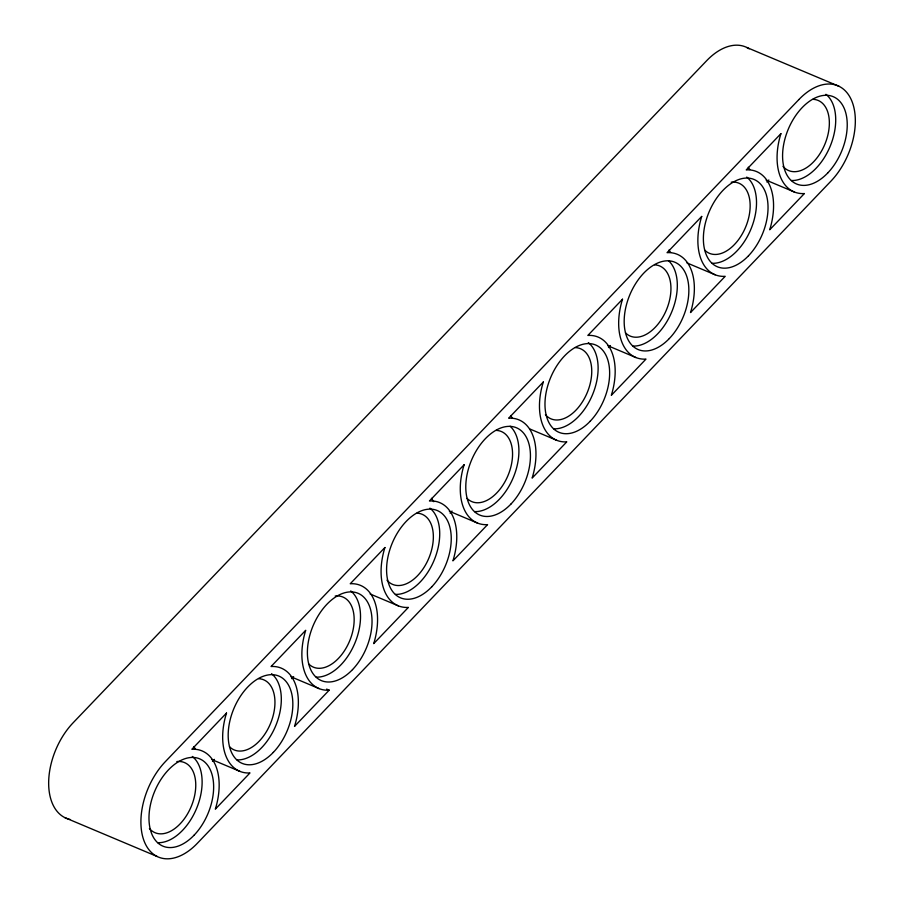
<?xml version="1.0" encoding="UTF-8"?>
<svg xmlns="http://www.w3.org/2000/svg" width="904" height="904" viewBox="0 0 904 904"><rect width="100%" height="100%" fill="white"/><g stroke="black" fill="none" stroke-linecap="round" stroke-linejoin="round"><path stroke-width="1.36" d="M212.496 761.394L214.429 759.383M291.698 678.633L293.63 676.621M450.102 513.088L452.023 511.076M608.494 347.554L610.426 345.543M766.897 182.009L768.818 179.998M329.18 690.181L294.523 726.387A57.607 35.132 -67.2 0 0 271.064 666.508L305.71 630.303A57.607 35.132 -67.2 0 0 329.18 690.181L326.615 689.097M746.828 47.494L839.07 86.332M766.163 180.145L794.345 192.01M686.961 262.917L715.143 274.782M607.759 345.678L635.941 357.555M529.846 428.993L556.751 440.316M449.367 511.223L477.549 523.088M370.165 593.996L398.348 605.861M290.964 676.757L319.146 688.633M211.762 759.529L239.944 771.394M64.93 817.668L157.172 856.506M70.037 819.442A59.189 36.092 -67.2 0 1 48.692 780.898A59.189 36.092 -67.2 0 1 73.088 722.827L706.679 60.681A59.189 36.092 -67.2 0 1 749.179 48.827M176.822 761.563A38.036 23.199 -67.2 0 1 191.411 806.074A38.036 23.199 -67.2 0 1 149.409 828.516M258.589 678.689A38.036 23.199 -67.2 0 1 270.217 724.217A38.036 23.199 -67.2 0 1 229.469 746.693M271.528 673.695A47.347 28.871 -67.2 0 1 276.127 724.782A47.347 28.871 -67.2 0 1 237.04 759.914M416.993 513.156A38.036 23.199 -67.2 0 1 428.225 559.587A38.036 23.199 -67.2 0 1 387.002 580.21M192.326 756.467A47.347 28.871 -67.2 0 1 196.936 807.554A47.347 28.871 -67.2 0 1 157.838 842.686M335.214 596.019A38.036 23.199 -67.2 0 1 350.176 639.614A38.036 23.199 -67.2 0 1 308.671 663.92M350.729 590.933A47.347 28.871 -67.2 0 1 355.328 642.021A47.347 28.871 -67.2 0 1 316.242 677.141M496.183 430.383A38.036 23.199 -67.2 0 1 507.822 475.911A38.036 23.199 -67.2 0 1 467.074 498.386M575.385 347.611A38.036 23.199 -67.2 0 1 586.617 394.054A38.036 23.199 -67.2 0 1 545.406 414.676M588.323 342.627A47.347 28.871 -67.2 0 1 592.934 393.703A47.347 28.871 -67.2 0 1 553.836 428.835M731.212 182.179A38.036 23.199 -67.2 0 1 746.173 225.763A38.036 23.199 -67.2 0 1 704.668 250.08M429.931 508.161A47.347 28.871 -67.2 0 1 434.53 559.248A47.347 28.871 -67.2 0 1 395.443 594.38M510.127 426.236A47.347 28.871 -67.2 0 1 513.336 477.436A47.347 28.871 -67.2 0 1 474.634 511.607M654.586 264.849A38.036 23.199 -67.2 0 1 666.214 310.377A38.036 23.199 -67.2 0 1 625.466 332.841M812.99 99.304A38.036 23.199 -67.2 0 1 824.222 145.747A38.036 23.199 -67.2 0 1 783 166.37M825.928 94.31A47.347 28.871 -67.2 0 1 830.527 145.397A47.347 28.871 -67.2 0 1 791.441 180.529M668.519 260.691A47.347 28.871 -67.2 0 1 671.74 311.903A47.347 28.871 -67.2 0 1 633.037 346.074M746.727 177.082A47.347 28.871 -67.2 0 1 751.326 228.17A47.347 28.871 -67.2 0 1 712.239 263.301M195.4 748.93A57.607 35.132 -67.2 0 1 193.851 746.625M433.83 501.697A57.607 35.132 -67.2 0 1 431.457 498.319M512.195 417.851A57.607 35.132 -67.2 0 1 510.647 415.546M749.789 169.545A57.607 35.132 -67.2 0 1 748.252 167.24M670.598 252.318A57.607 35.132 -67.2 0 1 669.05 250.012M798.921 99.519L165.319 761.676A59.189 36.092 -67.2 0 0 144.199 841.296A59.189 36.092 -67.2 0 0 197.321 843.319L830.912 181.173A59.189 36.092 -67.2 0 0 852.043 101.542A59.189 36.092 -67.2 0 0 798.921 99.519M226.508 713.064L191.863 749.28A57.607 35.132 -67.2 0 1 215.321 809.159L249.979 772.943A57.607 35.132 -67.2 0 1 226.508 713.064M384.912 547.53L350.255 583.747A57.607 35.132 -67.2 0 1 373.725 643.614L408.371 607.409A57.607 35.132 -67.2 0 1 384.912 547.53M464.114 464.758L429.456 500.974A57.607 35.132 -67.2 0 1 452.927 560.853L487.572 524.636A57.607 35.132 -67.2 0 1 464.114 464.758M543.304 381.996L508.658 418.202A57.607 35.132 -67.2 0 1 532.128 478.08L566.774 441.864A57.607 35.132 -67.2 0 1 543.304 381.996M622.506 299.224L587.86 335.429A57.607 35.132 -67.2 0 1 611.33 395.308L645.976 359.103A57.607 35.132 -67.2 0 1 622.506 299.224M701.707 216.451L667.062 252.668A57.607 35.132 -67.2 0 1 690.52 312.547L725.177 276.33A57.607 35.132 -67.2 0 1 701.707 216.451M780.909 133.679L746.263 169.895A57.607 35.132 -67.2 0 1 769.722 229.774L804.379 193.558A57.607 35.132 -67.2 0 1 780.909 133.679M194.123 835.16A47.347 28.871 -67.2 0 0 200.643 759.292A47.347 28.871 -67.2 0 0 149.194 813.046A47.347 28.871 -67.2 0 0 194.123 835.16M273.313 752.388A47.347 28.871 -67.2 0 0 279.844 676.52A47.347 28.871 -67.2 0 0 228.396 730.274A47.347 28.871 -67.2 0 0 273.313 752.388M352.515 669.615A47.347 28.871 -67.2 0 0 359.035 593.747A47.347 28.871 -67.2 0 0 307.597 647.513A47.347 28.871 -67.2 0 0 352.515 669.615M431.716 586.854A47.347 28.871 -67.2 0 0 438.237 510.975A47.347 28.871 -67.2 0 0 386.799 564.74A47.347 28.871 -67.2 0 0 431.716 586.854M510.918 504.082A47.347 28.871 -67.2 0 0 517.438 428.213A47.347 28.871 -67.2 0 0 466.001 481.968A47.347 28.871 -67.2 0 0 510.918 504.082M590.12 421.309A47.347 28.871 -67.2 0 0 596.64 345.441A47.347 28.871 -67.2 0 0 545.191 399.206A47.347 28.871 -67.2 0 0 590.12 421.309M669.322 338.548A47.347 28.871 -67.2 0 0 675.842 262.668A47.347 28.871 -67.2 0 0 624.393 316.434A47.347 28.871 -67.2 0 0 669.322 338.548M748.512 255.775A47.347 28.871 -67.2 0 0 755.032 179.907A47.347 28.871 -67.2 0 0 703.594 233.661A47.347 28.871 -67.2 0 0 748.512 255.775M827.714 173.003A47.347 28.871 -67.2 0 0 834.234 97.135A47.347 28.871 -67.2 0 0 782.796 150.889A47.347 28.871 -67.2 0 0 827.714 173.003"/></g></svg>
